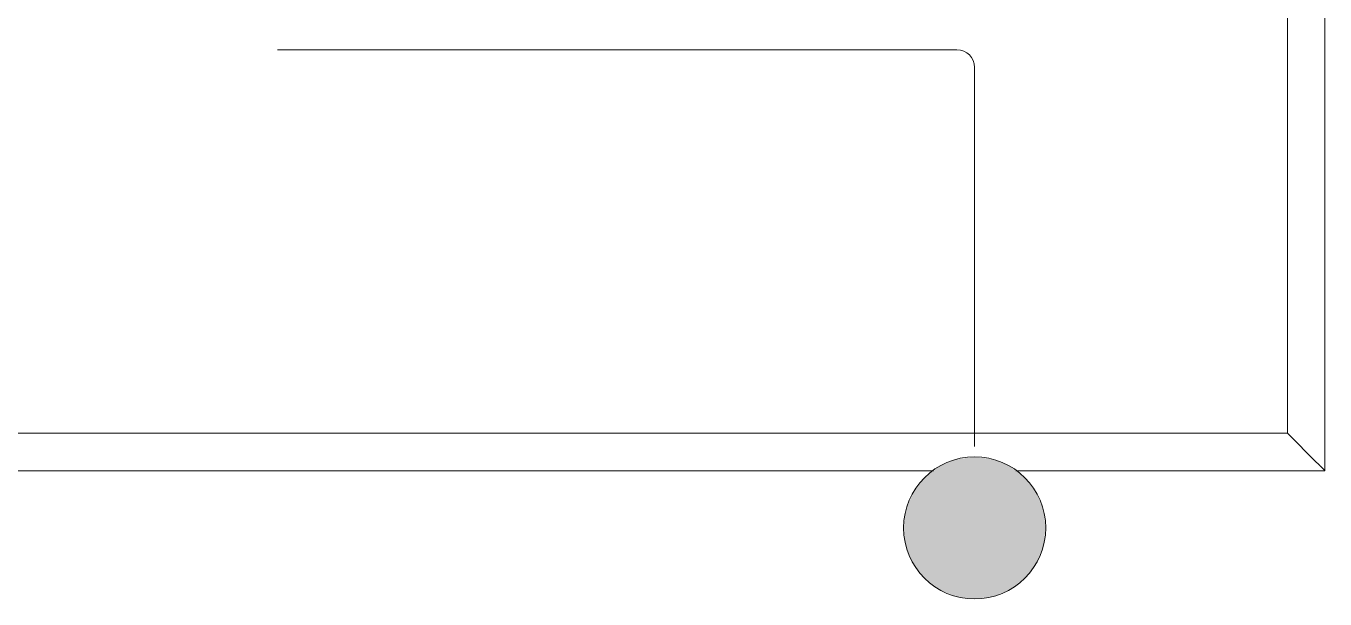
# Model space of a CAD drawing. Header units: millimetres. Extents: x -2854 to 232784, y -45352 to 20466.
# Drawn here: x 16293 to 17746, y -28327 to -27686 of the extents above; entities that cross this region are included whole.
import ezdxf

# ---------------------------------------------------------------- set-up
doc = ezdxf.new("R2010")
doc.units = ezdxf.units.MM
for name, color, linetype, lineweight in [('A-ROOF', 132, 'Continuous', 13), ('A-ROOF-OTLN', 132, 'Continuous', 13), ('E-POWR-CNDT', 130, 'Continuous', 13), ('E-POWR-DROP', 130, 'Continuous', 13)]:
    doc.layers.add(name, color=color, linetype=linetype, lineweight=lineweight)

# ---------------------------------------------------------------- blocks, each defined once
blk = doc.blocks.new('Conduit Elbow - without Fittings - RMC-hromosvod - Standard-1256371-2NP_NÁVRH A')
at = {"layer": 'E-POWR-CNDT', "color": 11}
for p, q in [((0, 20), (0, 52.515625)), ((-52.515625, 0), (-20, 0))]:
    blk.add_line(p, q, dxfattribs=at)
blk.add_arc((-20, 20), 20, 270, 360, dxfattribs=at)

msp = doc.modelspace()

# ---------------------------------------------------------------- hatches: boundary and pattern name
at = {"layer": 'E-POWR-DROP'}
msp.add_hatch(color=11, dxfattribs=at).paths.add_polyline_path([(17354.5, -28327.3), (17375, -28324.6), (17394.2, -28316.7), (17410.7, -28304), (17423.3, -28287.6), (17431.2, -28268.4), (17434, -28247.8), (17431.2, -28227.3), (17423.3, -28208.1), (17410.7, -28191.6), (17394.2, -28179), (17375, -28171), (17354.5, -28168.3), (17333.8, -28171.1), (17314.7, -28179), (17298.2, -28191.6), (17285.6, -28208.1), (17277.7, -28227.3), (17275, -28247.8), (17277.7, -28268.4), (17285.6, -28287.6), (17298.2, -28304), (17314.7, -28316.7), (17333.9, -28324.6)])

# ---------------------------------------------------------------- linework, layer by layer
at = {"layer": 'A-ROOF', "color": 11}
for p, q in [((17704.5, -28141.8), (17704.5, -25634.4)), ((-1663.4, -28141.8), (17704.5, -28141.8))]:
    msp.add_line(p, q, dxfattribs=at)
at = {"layer": 'A-ROOF-OTLN', "color": 11}
for p, q in [((17746.4, -28183.8), (17746.4, -25634.4)), ((17737.4, -28174.8), (17704.5, -28141.8)), ((-1705.4, -28183.8), (17308.4, -28183.8)), ((17400.5, -28183.8), (17746.4, -28183.8))]:
    msp.add_line(p, q, dxfattribs=at)
msp.add_open_spline([(17746.4, -28183.8), (17746.4, -28183.8), (17746.3, -28183.7), (17746, -28183.3), (17745.6, -28183), (17745.3, -28182.6), (17744.9, -28182.3), (17744.6, -28181.9), (17744.1, -28181.5), (17743.5, -28180.9), (17743.1, -28180.4), (17742.7, -28180.1), (17742.4, -28179.7), (17742, -28179.3), (17741.6, -28179), (17741.2, -28178.6), (17740.8, -28178.2), (17740.4, -28177.8), (17740, -28177.4), (17739.5, -28176.9), (17738.6, -28176), (17737.9, -28175.2), (17737.4, -28174.8)], degree=3, knots=[0, 0, 0, 0, 0.125, 0.1875, 0.25, 0.3125, 0.34375, 0.375, 0.4375, 0.5, 0.53125, 0.5625, 0.59375, 0.625, 0.65625, 0.6875, 0.71875, 0.75, 0.78125, 0.8125, 0.875, 1, 1, 1, 1], dxfattribs=at)
at = {"layer": 'E-POWR-CNDT', "color": 11}
for p, q in [((17301.9, -27712.8), (16574.5, -27712.8)), ((17354.5, -28156.9), (17354.5, -27765.3))]:
    msp.add_line(p, q, dxfattribs=at)
at = {"layer": 'E-POWR-DROP', "color": 11}
for start, end in [(0, 180), (180, 0)]:
    msp.add_arc((17354.5, -28247.8), 79.5, start, end, dxfattribs=at)

# ---------------------------------------------------------------- block references
at = {"layer": 'E-POWR-CNDT', "color": 11, "rotation": 90}
msp.add_blockref('Conduit Elbow - without Fittings - RMC-hromosvod - Standard-1256371-2NP_NÁVRH A', (17354.5, -27712.8), dxfattribs=at)

doc.saveas('drawing.dxf')
